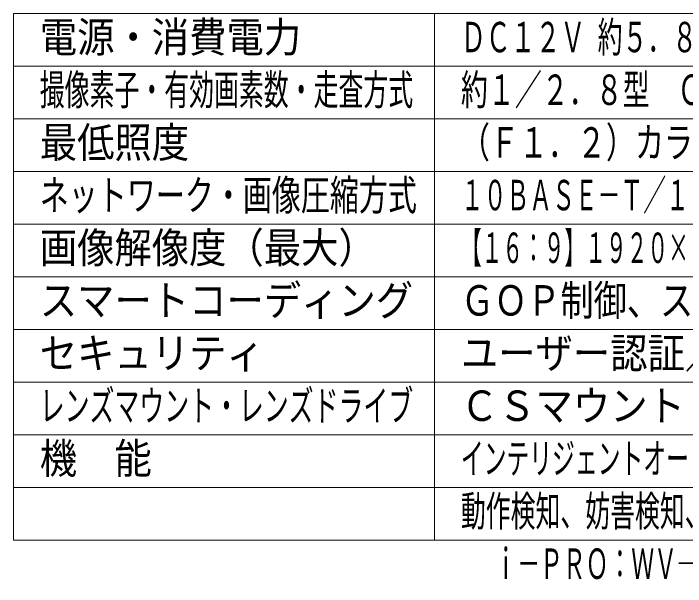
# Model space of a CAD drawing. Units: millimetres on the paper. Extents: x -63 to 65, y -59 to 59.
# Drawn here: x -62.5 to 1.3, y -59 to -4.6 of the extents above; entities that cross this region are included whole.
import ezdxf
from ezdxf.enums import TextEntityAlignment as Align

# ---------------------------------------------------------------- set-up
doc = ezdxf.new("R2010")
doc.units = ezdxf.units.MM
doc.layers.add('0-1_WAKU', color=4, linetype='Continuous', lineweight=9)
doc.layers.add('0-5_MOJI1', color=7, linetype='Continuous', lineweight=9)
doc.layers.add('0-6_相当品', color=4, linetype='Continuous')
doc.styles.add('ＭＳ ゴシック', font='')
doc.styles.get('ＭＳ ゴシック').set_extended_font_data('MS Gothic')

msp = doc.modelspace()

# ---------------------------------------------------------------- linework, layer by layer
at = {"layer": '0-1_WAKU', "color": 3}
for p, q in [((-62.541, -54.593), (-62.541, -4.593)), ((-62.541, -4.593), (62.459, -4.593)), ((-22.541, -54.593), (-22.541, -4.593)), ((-62.541, -54.593), (62.459, -54.593))]:
    msp.add_line(p, q, dxfattribs=at)
at = {"layer": '0-1_WAKU'}
for p, q in [((-62.541, -9.593), (62.459, -9.593)), ((-62.541, -14.593), (62.459, -14.593)), ((62.459, -19.593), (-62.541, -19.593)), ((62.459, -24.593), (-62.541, -24.593)), ((62.459, -29.593), (-62.541, -29.593)), ((-62.541, -34.593), (62.459, -34.593)), ((-62.541, -39.593), (62.459, -39.593)), ((-62.541, -44.593), (62.459, -44.593)), ((-62.541, -49.593), (62.459, -49.593))]:
    msp.add_line(p, q, dxfattribs=at)

# ---------------------------------------------------------------- texts
at = {"layer": '0-5_MOJI1', "style": 'ＭＳ ゴシック'}
for s, height, width, p in [('電源・消費電力', 2.889, 0.9, (-60.041, -9.148)), ('ＤＣ１２Ｖ 約５．８Ｗ、ＰｏＥ（ＩＥＥＥ８０２．３ａｆ準拠）約６．３Ｗ', 2.886, 0.6, (-20.041, -9.148)), ('撮像素子・有効画素数・走査方式', 2.889, 0.6, (-60.041, -14.148)), ('約１／２．８型\u3000ＣＭＯＳセンサー・約２１０万画素・プログレッシブ', 2.889, 0.65, (-20.041, -14.148)), ('最低照度', 2.889, 0.9, (-60.041, -19.148)), ('（Ｆ１．２）カラー：０．０００５ｌｘ、白黒：０．０００３ｌｘ', 2.886, 0.7, (-20.041, -19.148)), ('ネットワーク・画像圧縮方式', 2.886, 0.7, (-60.041, -24.148)), ('１０ＢＡＳＥ－Ｔ／１００ＢＡＳＥ－ＴＸ・Ｈ．２６５、Ｈ．２６４、ＪＰＥＧ', 2.886, 0.55, (-20.041, -24.148)), ('画像解像度（最大）', 2.889, 0.9, (-60.041, -29.148)), ('【１６：９】１９２０×１０８０（６０ｆｐｓ）【４：３】１２８０×９６０（３０ｆｐｓ）', 2.886, 0.5, (-20.041, -29.148)), ('スマートコーディング', 2.889, 0.9, (-60.041, -34.148)), ('ＧＯＰ制御、スマートＶＩＱＳ、スマートＰピクチャ制御', 2.889, 0.8, (-20.041, -34.148)), ('ユーザー認証／ホスト認証／ＨＴＴＰＳ', 2.889, 0.9, (-20.041, -39.148)), ('セキュリティ', 2.889, 0.9, (-60.041, -39.148)), ('レンズマウント・レンズドライブ', 2.889, 0.6, (-60.041, -44.148)), ('ＣＳマウント・ＤＣ駆動', 2.889, 0.9, (-20.041, -44.148)), ('機\u3000能', 2.889, 0.9, (-60.041, -49.148)), ('インテリジェントオート、スーパーダイナミック、逆光／強光補正、カラー／白黒切換、', 2.886, 0.55, (-20.041, -49.148)), ('動作検知、妨害検知、音検知、ＡＩアプリ搭載可能、ＭｉｃｒｏＳＤスロット', 2.886, 0.6, (-20.041, -54.148))]:
    msp.add_text(s, height=height, dxfattribs=dict(at, width=width)).set_placement(p, align=Align.BOTTOM_LEFT)
at = {"layer": '0-6_相当品', "style": 'ＭＳ ゴシック', "width": 0.55}
msp.add_text('ｉ－ＰＲＯ：ＷＶ―Ｓ１１３６ＵＸ＋Ｍ１３ＶＧ２８８ＩＲ＋ＷＶ―Ｑ１８０ＵＸ', height=2.889, dxfattribs=at).set_placement((-16.861, -59.148), align=Align.BOTTOM_LEFT)

doc.saveas('drawing.dxf')
